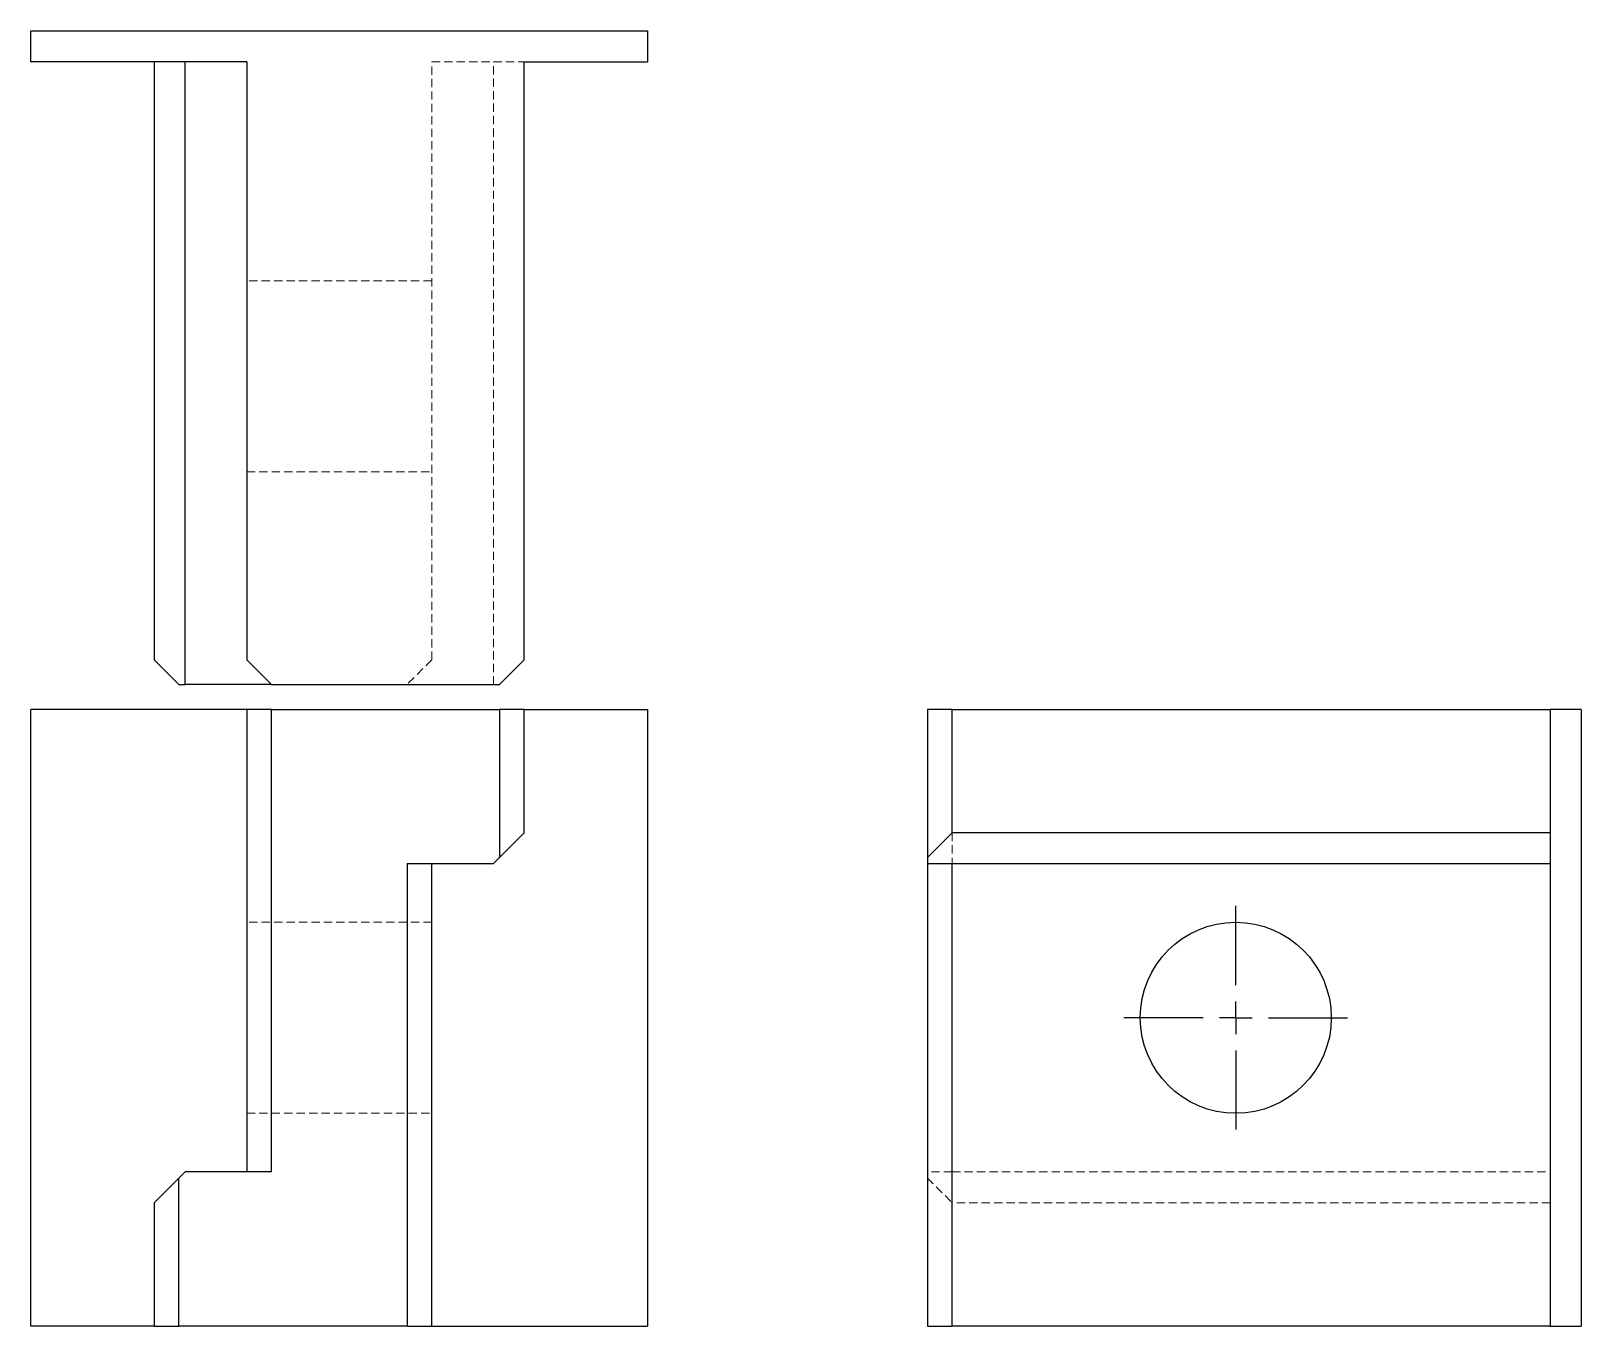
# Model space of a CAD drawing. Header units: millimetres. Extents: x 36 to 273, y 10 to 208.
import ezdxf

# ---------------------------------------------------------------- set-up
doc = ezdxf.new("R2010")
doc.units = ezdxf.units.MM
doc.linetypes.add('HIDDEN', pattern=[1.905, 1.27, -0.635])
doc.layers.add('10', color=7, linetype='Continuous')

# ---------------------------------------------------------------- blocks, each defined once
blk = doc.blocks.new('SW_CENTERMARKSYMBOL_0')
at = {"layer": '10', "color": 0}
for p, q in [((0, 5), (0, 17.12)), ((0, 0), (0, 2.5)), ((-5, 0), (-17.12, 0)), ((0, 0), (-2.5, 0)), ((0, 0), (0, -2.5)), ((0, 0), (2.5, 0)), ((5, 0), (17.12, 0)), ((0, -5), (0, -17.12))]:
    blk.add_line(p, q, dxfattribs=at)

msp = doc.modelspace()

# ---------------------------------------------------------------- linework, layer by layer
at = {"color": 7, "linetype": 'Continuous', "lineweight": 25}
for p, q in [((35.83, 203.28), (35.83, 208)), ((35.83, 208), (130.17, 208)), ((130.17, 208), (130.17, 203.28)), ((68.85, 203.28), (35.83, 203.28)), ((54.7, 203.28), (54.7, 111.77)), ((59.42, 108), (59.42, 203.28)), ((68.85, 203.28), (68.85, 111.77)), ((111.3, 203.28), (130.17, 203.28)), ((111.3, 111.77), (111.3, 203.28)), ((58.47, 108), (54.7, 111.77)), ((72.62, 108), (68.85, 111.77)), ((111.3, 111.77), (107.53, 108)), ((58.47, 108), (59.42, 108)), ((72.62, 108), (59.42, 108)), ((72.62, 108), (107.53, 108)), ((35.83, 9.83), (35.83, 104.17)), ((68.85, 104.17), (35.83, 104.17)), ((68.85, 104.17), (68.85, 33.42)), ((72.62, 104.17), (68.85, 104.17)), ((72.62, 33.42), (72.62, 104.17)), ((72.62, 104.17), (107.53, 104.17)), ((107.53, 104.17), (107.53, 81.53)), ((111.3, 104.17), (107.53, 104.17)), ((111.3, 85.3), (111.3, 104.17)), ((111.3, 104.17), (130.17, 104.17)), ((130.17, 104.17), (130.17, 9.83)), ((173, 104.17), (173, 81.53)), ((176.77, 104.17), (173, 104.17)), ((176.77, 85.3), (176.77, 104.17)), ((176.77, 104.17), (268.28, 104.17)), ((268.28, 104.17), (268.28, 9.83)), ((273, 104.17), (268.28, 104.17)), ((273, 104.17), (273, 9.83)), ((107.53, 81.53), (111.3, 85.3)), ((173, 81.53), (176.77, 85.3)), ((268.28, 85.3), (176.77, 85.3)), ((107.53, 81.53), (106.58, 80.58)), ((173, 81.53), (173, 80.58)), ((93.38, 80.58), (106.58, 80.58)), ((93.38, 80.58), (93.38, 9.83)), ((97.15, 9.83), (97.15, 80.58)), ((173, 80.58), (268.28, 80.58)), ((173, 80.58), (173, 9.83)), ((176.77, 9.83), (176.77, 80.58)), ((58.47, 32.47), (59.42, 33.42)), ((72.62, 33.42), (59.42, 33.42)), ((58.47, 32.47), (54.7, 28.7)), ((58.47, 9.83), (58.47, 32.47)), ((54.7, 28.7), (54.7, 9.83)), ((54.7, 9.83), (35.83, 9.83)), ((54.7, 9.83), (58.47, 9.83)), ((93.38, 9.83), (58.47, 9.83)), ((93.38, 9.83), (97.15, 9.83)), ((97.15, 9.83), (130.17, 9.83)), ((173, 9.83), (176.77, 9.83)), ((268.28, 9.83), (176.77, 9.83)), ((268.28, 9.83), (273, 9.83))]:
    msp.add_line(p, q, dxfattribs=at)
at = {"color": 7, "linetype": 'HIDDEN', "lineweight": 18}
for p, q in [((97.15, 111.77), (97.15, 203.28)), ((97.15, 203.28), (106.58, 203.28)), ((106.58, 203.28), (111.3, 203.28)), ((106.58, 108), (106.58, 203.28)), ((97.15, 169.79), (68.85, 169.79)), ((68.85, 140.55), (97.15, 140.55)), ((97.15, 111.77), (93.38, 108)), ((176.77, 85.3), (176.77, 80.58)), ((97.15, 71.62), (68.85, 71.62)), ((68.85, 42.38), (97.15, 42.38)), ((176.77, 33.42), (173, 33.42)), ((176.77, 33.42), (268.28, 33.42)), ((173, 32.47), (176.77, 28.7)), ((268.28, 28.7), (176.77, 28.7))]:
    msp.add_line(p, q, dxfattribs=at)
at = {"color": 7, "linetype": 'Continuous', "lineweight": 25}
msp.add_circle((220.17, 57), 14.62, dxfattribs=at)

# ---------------------------------------------------------------- block references
at = {"layer": '10'}
msp.add_blockref('SW_CENTERMARKSYMBOL_0', (220.17, 57), dxfattribs=at)

doc.saveas('drawing.dxf')
